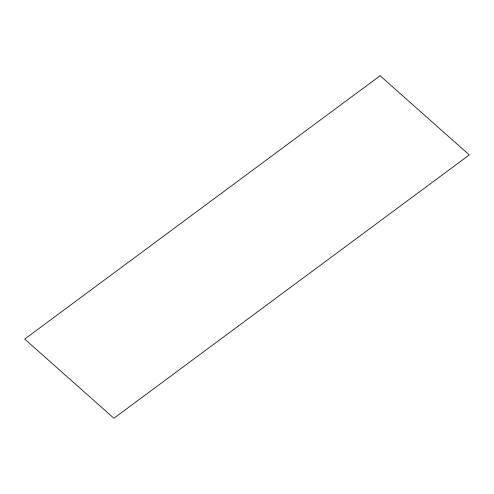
<?xml version="1.0" encoding="UTF-8"?>
<svg xmlns="http://www.w3.org/2000/svg" width="494" height="494" viewBox="0 0 494 494"><rect width="100%" height="100%" fill="white"/><g stroke="black" fill="none" stroke-linecap="round" stroke-linejoin="round"><path stroke-width="0.74" d="M380.096 75.749L24.7 339.082L113.904 418.251L469.3 154.918L380.096 75.749"/></g></svg>
